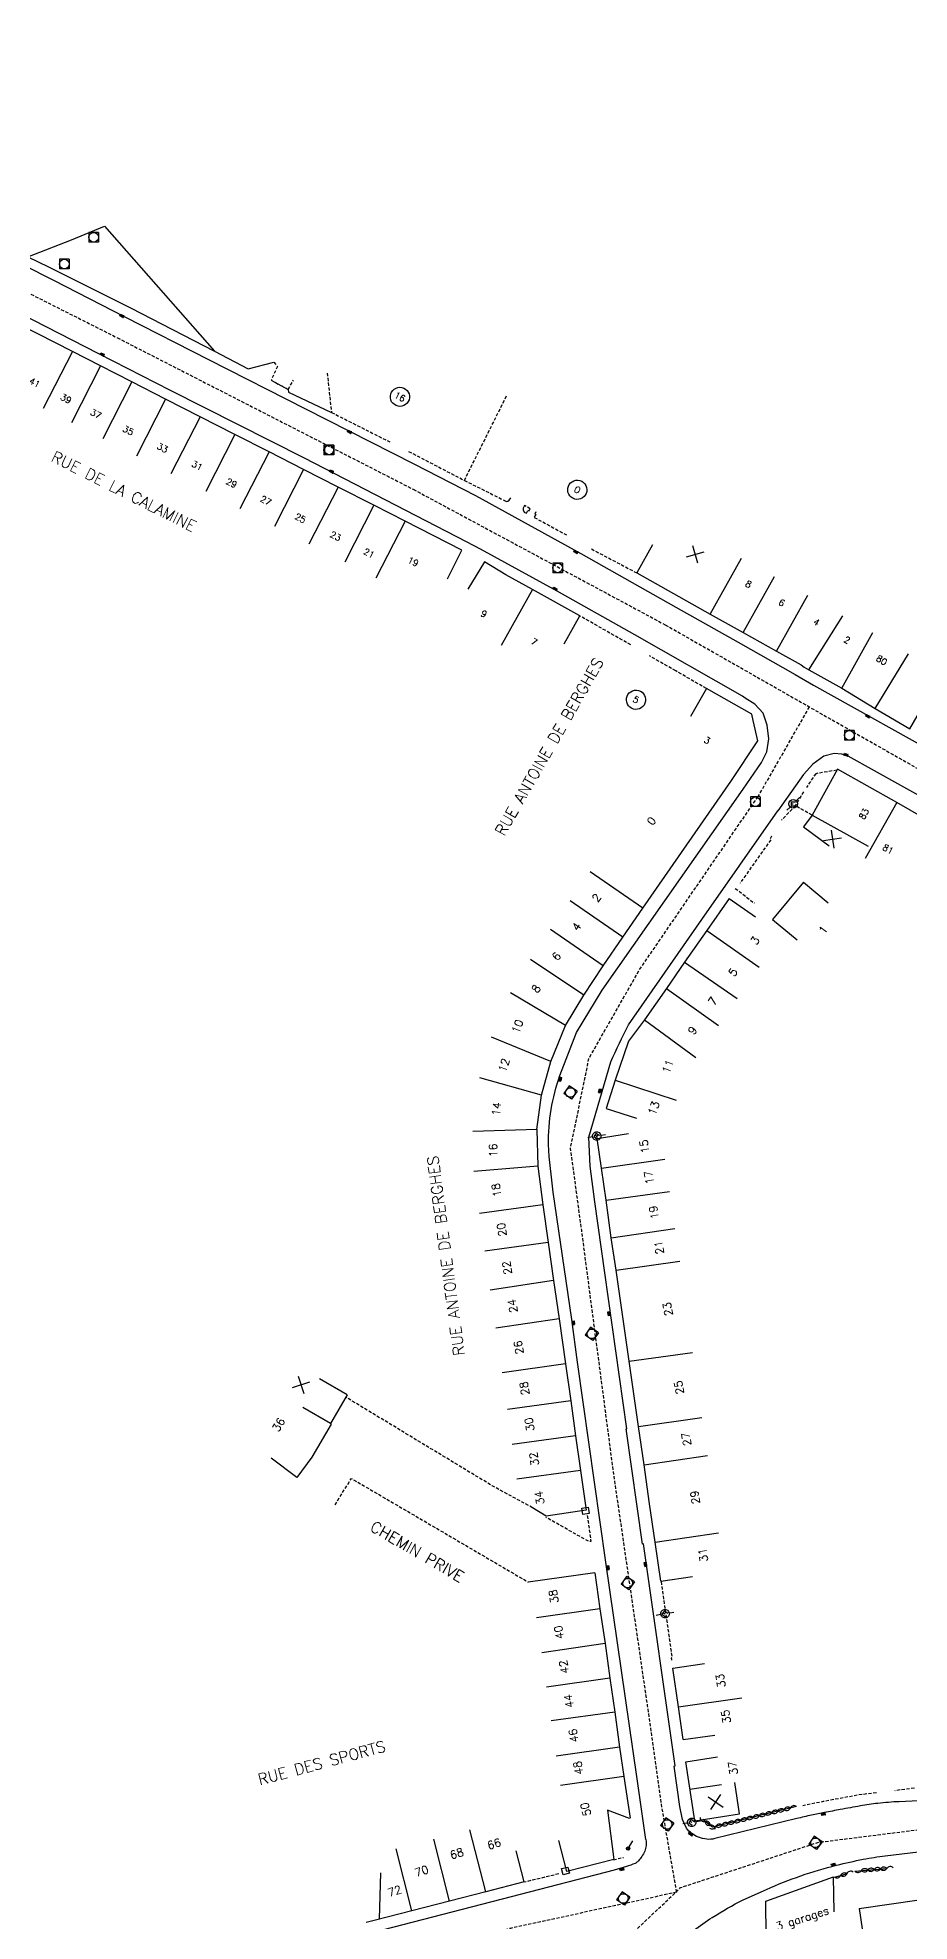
# Model space of a CAD drawing. Header units: millimetres. Extents: x 257000 to 258000, y 143000 to 144000.
# Drawn here: x 257369.5 to 257505.7, y 143334 to 143628.3 of the extents above; entities that cross this region are included whole.
import ezdxf
from ezdxf.enums import TextEntityAlignment as Align

# ---------------------------------------------------------------- set-up
doc = ezdxf.new("R2010")
doc.units = ezdxf.units.MM
doc.linetypes.add('DASHED', pattern=[0.75, 0.5, -0.25])
doc.layers.get('0').update_dxf_attribs({"linetype": 'CONTINUOUS'})
for name, color, linetype in [('W0001', 6, 'DASHED'), ('W0008', 7, 'CONTINUOUS'), ('W0100', 7, 'CONTINUOUS'), ('W0112', 1, 'DASHED'), ('W0310', 3, 'CONTINUOUS'), ('W0322', 7, 'CONTINUOUS'), ('W0400', 7, 'CONTINUOUS'), ('W0420', 7, 'CONTINUOUS'), ('W0471', 7, 'CONTINUOUS'), ('W0984', 7, 'CONTINUOUS'), ('W0989', 7, 'CONTINUOUS'), ('W0991', 7, 'CONTINUOUS'), ('W1102', 7, 'CONTINUOUS')]:
    doc.layers.add(name, color=color, linetype=linetype)
doc.styles.get("Standard").update_dxf_attribs({"font": 'romans.shx', "width": 0.85})

# ---------------------------------------------------------------- blocks, each defined once
blk = doc.blocks.new('t310o')
at = {"color": 0, "linetype": 'Continuous'}
for centre, start, end in [((-0.5, 0.38), 216.8699, 323.1304), ((0.5, -0.37), 36.8699, 143.1303)]:
    blk.add_arc(centre, 0.625, start, end, dxfattribs=at)
blk = doc.blocks.new('t322o')
at = {"color": 0, "linetype": 'Continuous'}
for radius in [0.25, 0.15]:
    blk.add_circle((0, 0), radius, dxfattribs=at)
blk = doc.blocks.new('T400')
for p, q in [((-0.15, 0.3), (0.15, 0.3)), ((-0.15, -0.25), (-0.15, 0.3)), ((-0.15, 0.15), (0.15, 0.15)), ((-0.15, 0), (0.15, 0)), ((0.15, 0.3), (0.15, -0.25)), ((-0.15, -0.15), (0.15, -0.15)), ((-0.15, -0.25), (-0.15, -0.3)), ((-0.15, -0.3), (0.15, -0.3)), ((0.15, -0.3), (0.15, -0.25))]:
    blk.add_line(p, q)
blk = doc.blocks.new('T420')
for p, q in [((0.75, 0.75), (-0.75, 0.75)), ((-0.75, 0.75), (-0.75, -0.75)), ((0.75, 0.75), (0.75, -0.75)), ((0.75, -0.75), (-0.75, -0.75))]:
    blk.add_line(p, q)
blk.add_ellipse((0, 0), major_axis=(-0.53, 0.53), ratio=1, start_param=3.926991, end_param=10.210176)
blk = doc.blocks.new('T471')
for p, q in [((-0.333334, 0.333334), (-0.333334, -0.333334)), ((-0.333334, 0.333334), (0.333334, 0.333334)), ((-0.333334, 0), (0, 0)), ((0.500001, 0.500001), (1.000002, 1.000002)), ((-0.500001, -0.500001), (-1.000002, -1.000002)), ((-0.333334, -0.333334), (0.333334, -0.333334))]:
    blk.add_line(p, q)
blk.add_ellipse((0, 0), major_axis=(0.471405, 0.471405), ratio=1, start_param=5.4977871438, end_param=11.780972451)
blk = doc.blocks.new('t991o')
at = {"color": 0, "linetype": 'Continuous'}
for p, q in [((-1, 1), (1, -1)), ((-1, -1), (1, 1))]:
    blk.add_line(p, q, dxfattribs=at)
blk = doc.blocks.new('t112o')
at = {"color": 0, "linetype": 'Continuous'}
for p, q in [((-0.5, 0.5), (0.5, 0.5)), ((-0.5, -0.5), (-0.5, 0.5)), ((0.5, 0.5), (0.5, -0.5)), ((0.5, -0.5), (-0.5, -0.5))]:
    blk.add_line(p, q, dxfattribs=at)

msp = doc.modelspace()

# ---------------------------------------------------------------- linework, layer by layer
at = {"layer": 'W0001'}
msp.add_line((257490.02, 143523.77), (257481.89, 143509.55), dxfattribs=at)
msp.add_lwpolyline([(257048.72, 144000), (257079.32, 143968.06), (257098.51, 143947.58), (257109.25, 143929.08), (257124.56, 143902.33), (257146.14, 143864.44), (257162.15, 143836.9), (257178.76, 143807.56), (257195.77, 143767.29), (257211.48, 143730.99), (257222.12, 143705.24), (257225.2, 143698.47), (257231.86, 143688.03), (257242.01, 143676.1), (257261.9, 143656.21), (257280.69, 143641.69), (257306.45, 143620.01), (257338.96, 143603.11), (257381.92, 143581.43), (257428.16, 143557.76), (257467.54, 143536.58), (257519.33, 143507.08)], dxfattribs=at)
at = {"layer": 'W0001', "flags": 128}
for points in [[(257469.32, 143338.56), (257466.91, 143352.43), (257464.77, 143367.66), (257459.4, 143404.5), (257454.47, 143442), (257452.73, 143454.79), (257455.61, 143468.85), (257463.5, 143482.69), (257481.89, 143509.55)], [(257355.67, 143156.16), (257365.57, 143173.12), (257378.27, 143193.37), (257389.74, 143211.37), (257404.2, 143235.63), (257423.79, 143266.65), (257443.87, 143300.15), (257461.81, 143331.59), (257469.93, 143339.28), (257491.36, 143346.35), (257533.97, 143351.72), (257577.91, 143357.7), (257623.96, 143363.15), (257652.31, 143366.72), (257666.9, 143369.71), (257684, 143376.04), (257695.52, 143383.25), (257734.85, 143409.31)], [(257469.32, 143338.56), (257443.35, 143332.91), (257421.19, 143327.78)]]:
    msp.add_lwpolyline(points, dxfattribs=at)
at = {"layer": 'W0008'}
msp.add_line((257490.71, 143527.16), (257521.18, 143510.17), dxfattribs=at)
for points in [[(257320.56, 143629.19), (257320.69, 143622.61), (257320.61, 143621.01), (257320.85, 143619.53), (257321.58, 143617.65), (257322.6, 143616.2), (257324.14, 143614.86), (257333.9, 143609.8), (257353.61, 143599.83), (257367.32, 143592.8), (257371.94, 143590.44)], [(257438.66, 143548.39), (257436.45, 143549.53), (257411.16, 143562.6), (257390.24, 143573.22), (257379.05, 143578.93), (257356.53, 143590.42), (257342.51, 143597.54), (257338.07, 143599.83), (257336.11, 143600.15), (257334.37, 143599.87), (257332.96, 143598.92), (257331.82, 143597.42), (257322.67, 143581.79)], [(257367.95, 143594.09), (257371.17, 143592.51), (257383.97, 143586.1), (257397.08, 143579.34)], [(257371.94, 143590.44), (257383.09, 143584.72), (257396.15, 143578.05), (257411.32, 143570.35), (257428.25, 143561.75), (257437.89, 143556.77), (257454.35, 143547.74), (257469.19, 143539.33), (257478.9, 143533.87), (257487.81, 143528.84), (257490.71, 143527.16)], [(257405.96, 143574.8), (257408.61, 143573.37), (257408.64, 143572.94), (257415.38, 143569.76)], [(257480.03, 143525.11), (257479.61, 143525.42), (257462.8, 143535.01), (257450.64, 143541.85), (257438.66, 143548.39)], [(257479.69, 143510.92), (257482.56, 143515.08), (257483.4, 143516.76), (257483.71, 143518.76), (257483.46, 143520.93), (257482.82, 143522.79), (257481.5, 143524.19), (257480.03, 143525.11)], [(257517.56, 143504.12), (257504.35, 143511.48), (257496.1, 143516.04), (257495.1, 143516.36), (257493.92, 143516.48), (257492.29, 143516.06), (257490.59, 143514.84), (257489.13, 143513.19), (257485.13, 143507.54)]]:
    msp.add_lwpolyline(points, dxfattribs=at)
for points in [[(257463.14, 143356.3), (257458.25, 143390.12), (257453.81, 143421.38), (257452.95, 143428.04), (257450.04, 143447.96, -0.0213), (257449.28, 143455.38, -0.089493), (257451.08, 143466.15), (257453.68, 143472.87), (257453.68, 143472.87), (257453.68, 143472.87), (257453.68, 143472.87), (257453.68, 143472.87), (257457.66, 143479.48), (257479.68, 143510.92)], [(257464.51, 143346.79, -0.065215), (257464.5, 143345.61, -0.084501), (257464.22, 143344.75, -0.036822), (257463.72, 143343.95, -0.040989), (257463.18, 143343.31, -0.094341), (257462.81, 143343.06, -0.028588), (257461.46, 143342.57), (257459.54, 143342), (257443.47, 143337.83), (257421.91, 143332.27, -0.000645), (257420.87, 143332.01, -0.017419)]]:
    msp.add_lwpolyline(points, format="xyb", dxfattribs=at)
at = {"layer": 'W0008', "flags": 128}
for points in [[(257469.78, 143351.95), (257468.92, 143358.27), (257469.07, 143358.31), (257464.13, 143392.99), (257463.96, 143392.96), (257461.44, 143410.97), (257461.53, 143410.99), (257458.08, 143435.36), (257456.54, 143446.44), (257455.78, 143452.02), (257455.57, 143456.55), (257459.02, 143468.29), (257459.02, 143468.29), (257459.02, 143468.29), (257459.02, 143468.29), (257459.02, 143468.29, -0.009999), (257461.77, 143474.08), (257473.23, 143490.54), (257485.13, 143507.54), (257485.13, 143507.54)], [(257624.33, 143367.52), (257579.2, 143362.08), (257565.31, 143360.48), (257546.22, 143358.07), (257535.58, 143356.58), (257512.16, 143353.11), (257504.05, 143352.71, 0.014799), (257500.74, 143352.45, 0.017929), (257498.02, 143352.05, 0.000535), (257494.88, 143351.48, 0.000687), (257492.43, 143351.02, 0.007276), (257490.38, 143350.61, 0.006457), (257488.08, 143350.07), (257475.27, 143346.94, -0.081407), (257474.03, 143346.84, -0.073946), (257472.7, 143347.16, -0.0668), (257471.68, 143347.74, -0.0668), (257470.84, 143348.57)], [(257483.34, 143339, -0.02141), (257488.73, 143341.13, -0.02141), (257494.27, 143342.78, -0.014381), (257498.45, 143343.71, -0.017568), (257501.91, 143344.25), (257536.19, 143348.37), (257580.47, 143353.71), (257625.16, 143359.12)], [(257443.24, 143292.35), (257460.26, 143320.08, -0.028936), (257463.75, 143325.08, -0.046256), (257466.38, 143327.86, -0.004825), (257469.2, 143330.28, -0.00499), (257471.97, 143332.57, -0.030706), (257474.88, 143334.64, -0.019792), (257479.68, 143337.38)]]:
    msp.add_lwpolyline(points, format="xyb", dxfattribs=at)
for points in [[(257464.51, 143346.79), (257463.14, 143356.3)], [(257470.22, 143349.91), (257469.78, 143351.95)], [(257470.84, 143348.57), (257470.22, 143349.91)], [(257479.68, 143337.38), (257483.34, 143339)]]:
    msp.add_lwpolyline(points, dxfattribs=at)
at = {"layer": 'W0100'}
for points in [[(257354.22, 143611.58), (257351.9, 143607.15), (257360.07, 143602.87), (257358.16, 143599.22), (257367.95, 143594.09), (257374.73, 143596.75)], [(257374.73, 143596.75), (257379.91, 143598.88), (257397.08, 143579.34), (257402.38, 143576.6), (257406.37, 143577.63)], [(257433.48, 143543.79), (257435.75, 143548.25), (257426.87, 143552.77), (257421.99, 143555.26), (257416.4, 143558.11), (257411.01, 143560.86), (257405.62, 143563.61), (257400.27, 143566.33), (257394.85, 143569.1), (257389.44, 143571.85), (257384.18, 143574.53), (257379.28, 143577.04), (257374.89, 143579.27), (257369.47, 143582.04), (257364.09, 143584.78), (257358.71, 143587.52), (257352.74, 143590.57), (257347.7, 143593.14), (257341.53, 143596.28), (257337.51, 143598.33), (257334.61, 143597.47), (257324.71, 143580.62), (257329.02, 143578.08)], [(257465.51, 143549.06), (257463.07, 143544.7), (257474.56, 143538.27), (257479.7, 143535.39), (257484.92, 143532.47), (257488.74, 143530.33), (257489.24, 143529.99)], [(257451.73, 143533.62), (257454.16, 143537.99), (257446.76, 143542.1), (257442.6, 143544.42), (257439.27, 143546.44), (257436.68, 143542.16)], [(257489.24, 143529.99), (257489.95, 143529.54), (257495.11, 143526.67), (257500.31, 143523.5), (257505.73, 143520.34), (257508.24, 143524.66)], [(257481.24, 143521.63), (257481.06, 143522.61), (257473.95, 143526.63), (257471.49, 143522.28)], [(257477.75, 143512.11), (257481.99, 143518.46), (257481.24, 143521.63)], [(257507.2, 143505.2), (257507.88, 143506.45), (257503.69, 143508.81), (257494.42, 143514.02), (257490.46, 143506.85), (257489.13, 143505.04), (257493.16, 143502.08)], [(257445.46, 143340.17), (257439.48, 143338.63), (257433.8, 143337.15), (257427.92, 143335.66), (257422.07, 143334.15), (257420.77, 143333.82)]]:
    msp.add_lwpolyline(points, dxfattribs=at)
at = {"layer": 'W0100', "flags": 128}
for points in [[(257448.17, 143463.11), (257449.64, 143468.37), (257451.93, 143473.96), (257454.79, 143478.74), (257457.83, 143483.3), (257460.91, 143487.78), (257464.01, 143492.3), (257477.75, 143512.11)], [(257464.01, 143492.3), (257455.8, 143498)], [(257489.13, 143496.36), (257489.13, 143496.36), (257484.31, 143490.55)], [(257489.13, 143496.36), (257492.98, 143493.16)], [(257460.91, 143487.78), (257452.67, 143493.44)], [(257477.51, 143493.84), (257474.01, 143488.83), (257470.55, 143483.9), (257467.72, 143479.76), (257464.26, 143474.89), (257461.79, 143471.52), (257459.71, 143465.46), (257458.29, 143461.01)], [(257477.51, 143493.84), (257481.61, 143490.97)], [(257484.31, 143490.55), (257488.15, 143487.36)], [(257457.83, 143483.3), (257449.6, 143488.99)], [(257474.01, 143488.83), (257482.19, 143483.08)], [(257454.79, 143478.74), (257446.46, 143484.28)], [(257470.55, 143483.9), (257478.77, 143478.2)], [(257451.93, 143473.96), (257443.35, 143479.09)], [(257467.72, 143479.76), (257475.87, 143473.97)], [(257464.26, 143474.89), (257472.32, 143468.97)], [(257449.64, 143468.37), (257440.39, 143472.17)], [(257448.17, 143463.11), (257438.54, 143465.8)], [(257459.71, 143465.46), (257469.21, 143462.32)], [(257447.44, 143457.73), (257448.17, 143463.11)], [(257458.29, 143461.01), (257463.05, 143459.49)], [(257447.44, 143457.73), (257437.45, 143457.42)], [(257447.44, 143457.73), (257447.62, 143452.01), (257448.42, 143445.98), (257449.23, 143440.06), (257450.06, 143434.12), (257450.95, 143428.17), (257451.95, 143421.14), (257452.78, 143415.34), (257453.52, 143409.87), (257454.3, 143404.44), (257455.17, 143398.27), (257448.93, 143397.33), (257446.81, 143398.63)], [(257456.87, 143456.35), (257461.81, 143457.11)], [(257466.84, 143387.16), (257465.94, 143393.27), (257465.09, 143399.26), (257464.22, 143405.36), (257463.35, 143411.31), (257461.89, 143421.52), (257459.88, 143435.75), (257459.1, 143440.79), (257458.29, 143446.71), (257457.58, 143451.7), (257456.87, 143456.35)], [(257447.62, 143452.01), (257437.64, 143451.19)], [(257457.58, 143451.7), (257467.48, 143453.1)], [(257448.42, 143445.98), (257438.51, 143444.62)], [(257458.29, 143446.71), (257468.2, 143448.07)], [(257449.23, 143440.06), (257439.32, 143438.7)], [(257459.1, 143440.79), (257469, 143442.24)], [(257459.88, 143435.75), (257469.79, 143437.14)], [(257450.06, 143434.12), (257440.17, 143432.64)], [(257450.95, 143428.17), (257441.07, 143426.69)], [(257461.89, 143421.52), (257471.79, 143422.91)], [(257451.95, 143421.14), (257442.05, 143419.73)], [(257417.82, 143416.26), (257413.49, 143418.77)], [(257417.82, 143416.26), (257415.23, 143411.8), (257415.35, 143411.7), (257412.33, 143406.53), (257409.96, 143403.36)], [(257415.23, 143411.8), (257410.91, 143414.31)], [(257452.78, 143415.34), (257442.87, 143413.96)], [(257463.35, 143411.31), (257473.25, 143412.73)], [(257453.52, 143409.87), (257443.61, 143408.52)], [(257409.96, 143403.36), (257405.96, 143406.36)], [(257464.22, 143405.36), (257474.11, 143406.8)], [(257454.3, 143404.44), (257444.35, 143403.08)], [(257465.94, 143393.27), (257475.84, 143394.7)], [(257456.53, 143388.49), (257446.12, 143387.02)], [(257456.53, 143388.49), (257457.33, 143382.85), (257458.13, 143377.43), (257458.89, 143372.03), (257459.63, 143366.72), (257460.39, 143361.25), (257461.06, 143356.67), (257462.02, 143350.12)], [(257466.84, 143387.16), (257471.78, 143387.89)], [(257457.33, 143382.85), (257447.42, 143381.46)], [(257458.13, 143377.43), (257448.23, 143375.99)], [(257468.7, 143373.59), (257473.65, 143374.32)], [(257470.33, 143362.4), (257469.59, 143367.54), (257468.7, 143373.59)], [(257458.89, 143372.03), (257448.99, 143370.62)], [(257459.63, 143366.72), (257449.72, 143365.33)], [(257469.59, 143367.54), (257479.49, 143368.96)], [(257460.39, 143361.25), (257450.5, 143359.81)], [(257470.33, 143362.4), (257475.28, 143363.11)], [(257470.74, 143358.95), (257475.69, 143359.7)], [(257472.14, 143349.73), (257470.74, 143358.95)], [(257461.06, 143356.67), (257451.16, 143355.24)], [(257471.39, 143354.67), (257476.34, 143355.42)], [(257479.13, 143350.79), (257478.38, 143355.73)], [(257461.96, 143350.06), (257458.51, 143351.4), (257459.49, 143343.68), (257459.49, 143343.68)], [(257472.14, 143349.73), (257479.13, 143350.79)], [(257433.8, 143337.15), (257431.35, 143346.85)], [(257439.48, 143338.63), (257436.99, 143348.31)], [(257452.15, 143341.79), (257450.9, 143346.64)], [(257427.92, 143335.66), (257425.46, 143345.35)], [(257445.46, 143340.17), (257444.21, 143345.01)], [(257459.48, 143343.67), (257452.15, 143341.79)], [(257422.9, 143334.37), (257423.1, 143341.6)], [(257483.23, 143337.18), (257493.81, 143340.99)], [(257493.9, 143335.52), (257493.81, 143340.99)], [(257483.32, 143331.71), (257483.23, 143337.18)], [(257497.85, 143336.03), (257507.19, 143337.37)], [(257497.85, 143336.03), (257498.56, 143331.08)]]:
    msp.add_lwpolyline(points, dxfattribs=at)
at = {"layer": 'W0112'}
for p, q in [((257436.14, 143559.15), (257442.84, 143572.57)), ((257455.99, 143548.44), (257463.07, 143544.7)), ((257462.13, 143533.45), (257454.16, 143537.99)), ((257490.46, 143506.85), (257487.85, 143508.34))]:
    msp.add_line(p, q, dxfattribs=at)
for points in [[(257406.37, 143577.63), (257406.96, 143576.97), (257405.96, 143574.8), (257408.61, 143573.37), (257409.43, 143574.81)], [(257414.7, 143575.92), (257415.38, 143569.76), (257424.5, 143565.16)], [(257427.43, 143563.68), (257436.14, 143559.15), (257442.68, 143555.88), (257442.91, 143555.9), (257443.14, 143556.04), (257443.39, 143556.44)], [(257445.54, 143555.23), (257445.34, 143554.8), (257445.31, 143554.53), (257445.48, 143554.21), (257445.83, 143554.03), (257446.09, 143554.48), (257446.28, 143554.42), (257446.43, 143554.72), (257445.54, 143555.23)], [(257447.3, 143554.24), (257447.13, 143553.9), (257447.3, 143553.83), (257447.06, 143553.37), (257452.32, 143550.51)], [(257473.95, 143526.63), (257469.17, 143529.39), (257465.05, 143531.75)], [(257494.34, 143513.88), (257491.05, 143513.33), (257489.59, 143511.19)], [(257489.12, 143510.5), (257487.85, 143508.34), (257485.67, 143506.05)]]:
    msp.add_lwpolyline(points, dxfattribs=at)
at = {"layer": 'W0112', "flags": 128}
for points in [[(257484.15, 143503.59), (257483.88, 143503.12), (257484.02, 143503.02), (257479.21, 143496.21)], [(257478.46, 143495.41), (257481.45, 143493.11)], [(257456.86, 143456.35), (257456.95, 143456.97)], [(257446.81, 143398.63), (257440.48, 143402.07), (257417.61, 143415.91)], [(257415.94, 143399.1), (257418.48, 143403.22), (257446.12, 143387.02)], [(257455.35, 143397.42), (257455.91, 143393.36), (257455.65, 143393.32), (257448.86, 143397.14)], [(257468.55, 143374.8), (257468.5, 143375.2), (257468.62, 143375.24), (257466.94, 143387.12)], [(257506.45, 143354.82), (257503.39, 143354.43)], [(257500.51, 143354.11), (257497.59, 143353.73), (257492.22, 143352.73), (257489.03, 143352.06)], [(257459.44, 143343.63), (257461, 143344.01)], [(257450.89, 143341.43), (257445.47, 143340.12)]]:
    msp.add_lwpolyline(points, dxfattribs=at)
at = {"layer": 'W0310', "flags": 128}
for points in [[(257488.04, 143351.96), (257474.93, 143348.73), (257473.4, 143349.92)], [(257461.96, 143350.06), (257461.96, 143350.06)], [(257493.97, 143340.92), (257495.99, 143341.47)], [(257497.17, 143341.85), (257502.16, 143342.28)]]:
    msp.add_lwpolyline(points, dxfattribs=at)
at = {"layer": 'W0322', "flags": 128}
msp.add_lwpolyline([(257461.72, 143345.38), (257462.44, 143346.61)], dxfattribs=at)
at = {"layer": 'W1102'}
for p, q in [((257374.89, 143579.27), (257370.35, 143570.36)), ((257379.28, 143577.04), (257374.74, 143568.13)), ((257384.18, 143574.53), (257379.64, 143565.62)), ((257389.44, 143571.85), (257384.9, 143562.94)), ((257394.85, 143569.1), (257390.3, 143560.19)), ((257400.27, 143566.33), (257395.73, 143557.42)), ((257405.62, 143563.61), (257401.07, 143554.7)), ((257411.01, 143560.86), (257406.47, 143551.95)), ((257416.4, 143558.11), (257411.86, 143549.2)), ((257421.99, 143555.26), (257417.45, 143546.35)), ((257426.87, 143552.77), (257422.32, 143543.86)), ((257474.56, 143538.27), (257479.44, 143546.99)), ((257479.7, 143535.39), (257484.58, 143544.12)), ((257446.76, 143542.1), (257441.91, 143533.36)), ((257484.92, 143532.47), (257489.8, 143541.2)), ((257489.95, 143529.54), (257495.28, 143538)), ((257495.11, 143526.67), (257499.97, 143535.4)), ((257500.31, 143523.5), (257505.51, 143532.04)), ((257503.69, 143508.81), (257498.78, 143500.09)), ((257490.46, 143506.85), (257499.21, 143502.01))]:
    msp.add_line(p, q, dxfattribs=at)
for points in [[(257426.07, 143573.71), (257426.38, 143573.67), (257426.68, 143573.58), (257426.95, 143573.42), (257427.19, 143573.21), (257427.37, 143572.96), (257427.5, 143572.67), (257427.57, 143572.37), (257427.57, 143572.05), (257427.5, 143571.74), (257427.38, 143571.46), (257427.19, 143571.2), (257426.96, 143570.99), (257426.69, 143570.84), (257426.39, 143570.74), (257426.08, 143570.71), (257425.77, 143570.74), (257425.47, 143570.83), (257425.2, 143570.99), (257424.96, 143571.2), (257424.78, 143571.45), (257424.65, 143571.74), (257424.58, 143572.05), (257424.58, 143572.36), (257424.65, 143572.67), (257424.77, 143572.95), (257424.96, 143573.21), (257425.19, 143573.42), (257425.46, 143573.58), (257425.76, 143573.67)], [(257455.13, 143558.35), (257455.24, 143558.05), (257455.29, 143557.74), (257455.27, 143557.43), (257455.18, 143557.13), (257455.04, 143556.85), (257454.84, 143556.61), (257454.59, 143556.42), (257454.31, 143556.28), (257454.01, 143556.2), (257453.69, 143556.18), (257453.38, 143556.24), (257453.09, 143556.35), (257452.83, 143556.53), (257452.61, 143556.75), (257452.44, 143557.02), (257452.33, 143557.31), (257452.29, 143557.62), (257452.31, 143557.93), (257452.39, 143558.23), (257452.54, 143558.51), (257452.74, 143558.75), (257452.98, 143558.95), (257453.26, 143559.09), (257453.57, 143559.17), (257453.88, 143559.18), (257454.19, 143559.13), (257454.48, 143559.01), (257454.74, 143558.84), (257454.96, 143558.61)], [(257461.9, 143525.95), (257462.15, 143526.14), (257462.43, 143526.29), (257462.73, 143526.36), (257463.05, 143526.38), (257463.36, 143526.33), (257463.65, 143526.21), (257463.91, 143526.04), (257464.13, 143525.82), (257464.3, 143525.55), (257464.41, 143525.26), (257464.45, 143524.95), (257464.44, 143524.64), (257464.35, 143524.33), (257464.21, 143524.05), (257464.01, 143523.81), (257463.77, 143523.62), (257463.48, 143523.48), (257463.18, 143523.4), (257462.87, 143523.38), (257462.56, 143523.43), (257462.27, 143523.55), (257462.01, 143523.72), (257461.79, 143523.95), (257461.62, 143524.21), (257461.51, 143524.5), (257461.46, 143524.81), (257461.48, 143525.13), (257461.56, 143525.43), (257461.7, 143525.71)]]:
    msp.add_lwpolyline(points, close=True, dxfattribs=at)

# ---------------------------------------------------------------- block references
at = {"layer": 'W0112'}
for p, rotation in [((257455.06, 143398.17), 9.204114625526664), ((257451.94, 143341.89), 13.79508305538829)]:
    msp.add_blockref('t112o', p, dxfattribs=dict(at, rotation=rotation))
at = {"layer": 'W0310'}
for p, rotation in [((257485.12, 143351.24), 193.8711771755148), ((257486.1, 143351.48), 193.8711771755148), ((257487.07, 143351.72), 193.8711771755148), ((257473.75, 143349.65), 142.0853664701661), ((257474.54, 143349.03), 142.0853664701661), ((257475.42, 143348.84), 193.8711771755148), ((257476.39, 143349.08), 193.8711771755148), ((257477.36, 143349.32), 193.8711771755148), ((257478.33, 143349.56), 193.8711771755148), ((257479.3, 143349.8), 193.8711771755148), ((257480.27, 143350.04), 193.8711771755148), ((257481.24, 143350.28), 193.8711771755148), ((257482.21, 143350.52), 193.8711771755148), ((257483.18, 143350.76), 193.8711771755148), ((257484.15, 143351), 193.8711771755148), ((257494.93, 143341.18), 15.21455660162824), ((257495.9, 143341.45), 15.21455660162824), ((257498.17, 143341.94), 4.840655957395618), ((257499.16, 143342.02), 4.840655957395618), ((257500.16, 143342.11), 4.840655957395618), ((257501.16, 143342.19), 4.840655957395618), ((257502.15, 143342.28), 4.840655957395618)]:
    msp.add_blockref('t310o', p, dxfattribs=dict(at, rotation=rotation))
at = {"layer": 'W0322', "rotation": 59.43046661400561}
msp.add_blockref('t322o', (257461.72, 143345.38), dxfattribs=at)
at = {"layer": 'W0400'}
for p, rotation in [((257382.63, 143584.86), 63.30555231965915), ((257379.56, 143578.83), 63.27415659906872), ((257418.2, 143566.74), 62.81261588295997), ((257415.38, 143560.55), 62.89758501715629), ((257453.56, 143548), 61.05458604858676), ((257450.32, 143542.19), 61.00923518315471), ((257499.18, 143522.31), 60.80708408868797), ((257495.78, 143516.28), 72.7410457070959), ((257451.1, 143465.62), 346.7838204629732), ((257457.31, 143463.78), 342.4475959348523), ((257458.74, 143428.99), 6.910831094638974), ((257453.18, 143427.53), 7.661396545932798), ((257464.44, 143389.78), 7.34908610757901), ((257458.58, 143389.28), 8.346887740485682), ((257492.25, 143350.76), 100.646878899072), ((257471.5, 143347.64), 55.11880241210694), ((257493.8, 143342.9), 105.3275015411932), ((257460.76, 143342.13), 106.1747127567828)]:
    msp.add_blockref('T400', p, dxfattribs=dict(at, rotation=rotation))
at = {"layer": 'W0420'}
for p in [(257378.22, 143597.14), (257373.63, 143592.95), (257414.95, 143563.89), (257415.02, 143563.92), (257450.71, 143545.48), (257496.28, 143519.32), (257481.6, 143508.94)]:
    msp.add_blockref('T420', p, dxfattribs=at)
at = {"layer": 'W0420', "rotation": 325.118802412107}
for p in [(257452.7, 143463.53), (257456.05, 143425.8), (257461.66, 143386.86), (257467.81, 143349.15), (257490.99, 143346.27), (257460.97, 143337.58)]:
    msp.add_blockref('T420', p, dxfattribs=at)
at = {"layer": 'W0471'}
msp.add_blockref('T471', (257487.52, 143508.62), dxfattribs=at)
at = {"layer": 'W0471', "rotation": 325.118802412107}
for p in [(257456.81, 143456.7), (257467.48, 143382.07), (257471.66, 143349.49)]:
    msp.add_blockref('T471', p, dxfattribs=at)
at = {"layer": 'W0991'}
for p, rotation in [((257472.23, 143547.59), 60.78191137319349), ((257493.65, 143503.1), 323.6735949040474), ((257410.6, 143417.83), 243.3714597726959), ((257475.38, 143352.66), 280.9638066020932)]:
    msp.add_blockref('t991o', p, dxfattribs=dict(at, rotation=rotation))

# ---------------------------------------------------------------- texts
at = {"layer": 'W0984'}
msp.add_text('3 garages', height=1.25, rotation=17.8897, dxfattribs=at).set_placement((257489, 143334.28), align=Align.MIDDLE)
at = {"layer": 'W0989'}
for s, rotation, p in [('RUE DE LA CALAMINE', 333.223, (257382.94, 143557.43)), ('RUE ANTOINE DE BERGHES', 60.2539, (257449.4, 143517.55)), ('RUE ANTOINE DE BERGHES', 97.6048, (257433.24, 143438)), ('CHEMIN PRIVE', 329.7535, (257428.78, 143391.79)), ('RUE DES SPORTS', 15.0466, (257413.86, 143358.78))]:
    msp.add_text(s, height=1.75, rotation=rotation, dxfattribs=at).set_placement(p, align=Align.MIDDLE)
at = {"layer": 'W0991'}
for s, height, rotation, p in [('41', 1, 332.9845, (257369, 143574.42)), ('39', 1, 332.993, (257373.9, 143571.92)), ('16', 1, 333.2291, (257426.07, 143572.21)), ('37', 1, 332.9835, (257378.55, 143569.55)), ('35', 1, 332.9834, (257383.63, 143566.96)), ('33', 1, 332.9872, (257388.97, 143564.24)), ('31', 1, 332.9849, (257394.38, 143561.48)), ('29', 1, 332.9905, (257399.77, 143558.73)), ('O', 1, 331.4361, (257453.79, 143557.68)), ('27', 1, 332.9824, (257405.13, 143556)), ('25', 1, 332.986, (257410.53, 143553.25)), ('23', 1, 332.9854, (257416.02, 143550.45)), ('21', 1, 332.9903, (257421.25, 143547.78)), ('19', 1, 332.9877, (257428.13, 143546.45)), ('8', 1, 330.7773, (257480.55, 143542.94)), ('6', 1, 330.7833, (257485.73, 143540.04)), ('9', 1, 330.9361, (257439.19, 143538.3)), ('4', 1, 330.7767, (257491.15, 143537.01)), ('7', 1, 330.9375, (257447.06, 143533.93)), ('2', 1, 330.8983, (257495.93, 143534.22)), ('80', 1, 328.6717, (257501.35, 143531.06)), ('5', 1, 330.1296, (257462.96, 143524.88)), ('3', 1, 330.4875, (257474.06, 143518.53)), ('83', 1, 61.0974, (257498.57, 143507.05)), ('0', 1.25, 53.0497, (257465.37, 143505.94)), ('81', 1, 330.6156, (257502.35, 143501.53)), ('2', 1.25, 53.0497, (257456.78, 143493.95)), ('4', 1.25, 53.0497, (257453.67, 143489.43)), ('3', 1.25, 54.2952, (257481.57, 143487.26)), ('1', 1.25, 54.2952, (257492.19, 143488.93)), ('6', 1.25, 53.0497, (257450.53, 143484.79)), ('5', 1.25, 54.2952, (257478.1, 143482.3)), ('8', 1.25, 54.7155, (257447.35, 143479.73)), ('7', 1.25, 54.2952, (257474.96, 143477.77)), ('10', 1.25, 68.8006, (257444.43, 143473.84)), ('9', 1.25, 54.2952, (257471.78, 143473.21)), ('12', 1.25, 71.3845, (257442.32, 143467.79)), ('11', 1.25, 69.6953, (257467.93, 143467.58)), ('14', 1.25, 82.9197, (257441.15, 143460.94)), ('13', 1.25, 69.6953, (257465.74, 143461.08)), ('16', 1.25, 91.6436, (257440.64, 143454.48)), ('15', 1.25, 99.3203, (257464.27, 143455.09)), ('18', 1.25, 99.3203, (257441.15, 143448.27)), ('17', 1.25, 99.3203, (257464.98, 143450.22)), ('20', 1.25, 99.3203, (257441.98, 143442.09)), ('19', 1.25, 99.3203, (257465.75, 143444.77)), ('21', 1.25, 99.3203, (257466.54, 143439.31)), ('22', 1.25, 99.3203, (257442.81, 143436.13)), ('24', 1.25, 99.3203, (257443.68, 143430.16)), ('23', 1.25, 99.3203, (257467.93, 143429.66)), ('26', 1.25, 99.3203, (257444.62, 143423.68)), ('28', 1.25, 99.3203, (257445.53, 143417.29)), ('25', 1.25, 99.3203, (257469.67, 143417.43)), ('36', 1.25, 59.3751, (257407.11, 143411.61)), ('30', 1.25, 99.3203, (257446.31, 143411.66)), ('27', 1.25, 99.3203, (257470.83, 143409.36)), ('32', 1.25, 99.3203, (257447.03, 143406.26)), ('34', 1.25, 99.3203, (257447.88, 143400.19)), ('29', 1.25, 99.3203, (257472.18, 143400.26)), ('31', 1.25, 99.3203, (257473.44, 143391.25)), ('38', 1.25, 99.3203, (257450.1, 143384.79)), ('40', 1.25, 99.3203, (257450.92, 143379.16)), ('42', 1.25, 99.3203, (257451.7, 143373.76)), ('33', 1.25, 99.3203, (257476.19, 143371.61)), ('44', 1.25, 99.3203, (257452.45, 143368.43)), ('35', 1.25, 99.3203, (257477.01, 143366)), ('46', 1.25, 99.3203, (257453.2, 143363.03)), ('48', 1.25, 99.3203, (257453.92, 143357.98)), ('37', 1.25, 99.3203, (257478.12, 143357.97)), ('50', 1.25, 104.8935, (257455.1, 143351.52)), ('66', 1.25, 17.8519, (257440.78, 143346.12)), ('68', 1.25, 17.8519, (257434.95, 143344.61)), ('70', 1.25, 17.8519, (257429.46, 143341.87)), ('72', 1.25, 17.8519, (257425.24, 143338.75))]:
    msp.add_text(s, height=height, rotation=rotation, dxfattribs=at).set_placement(p, align=Align.MIDDLE)

doc.saveas('drawing.dxf')
